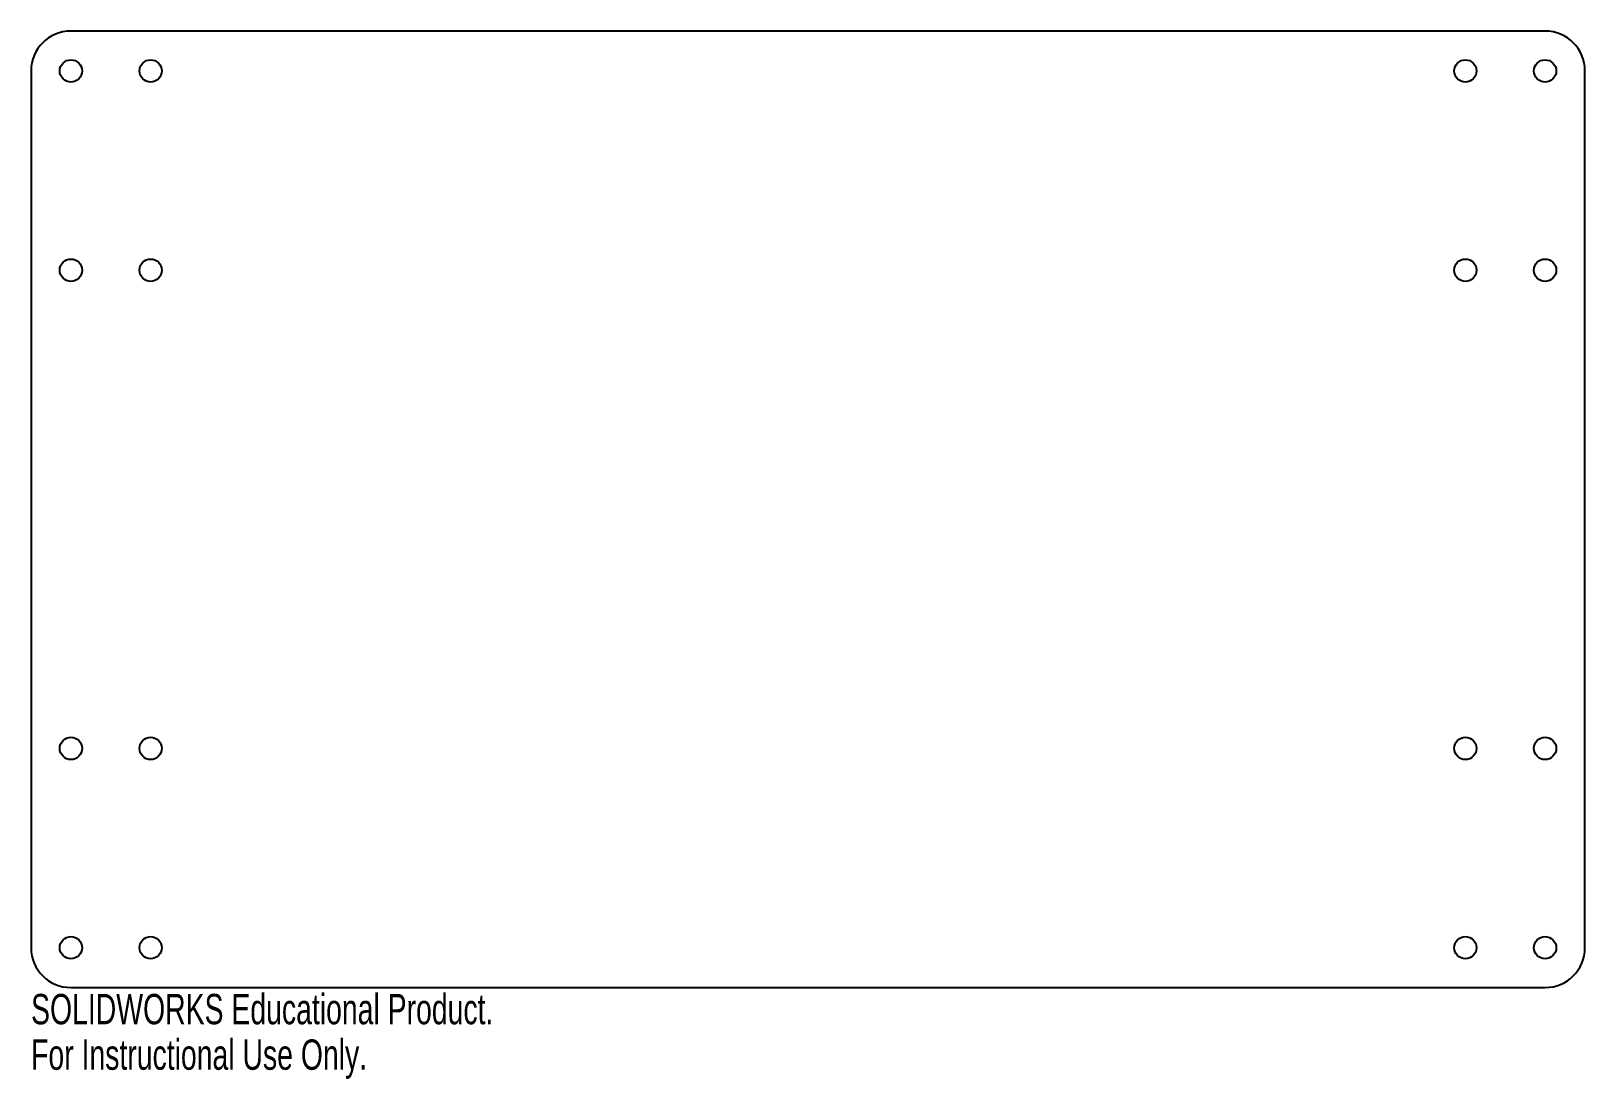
# Model space of a CAD drawing. Header units: inches. Extents: x -4.88 to 4.88, y -3.57 to 3.
import ezdxf

# ---------------------------------------------------------------- set-up
doc = ezdxf.new("R2010")
doc.units = ezdxf.units.IN
doc.header["$MEASUREMENT"] = 0
doc.styles.add('SLDTEXTSTYLE0', font='TXT', dxfattribs={"width": 0.7})

msp = doc.modelspace()

# ---------------------------------------------------------------- linework, layer by layer
at = {"color": 7, "linetype": 'Continuous', "lineweight": 25}
for p, q in [((4.625, 3), (-4.625, 3)), ((-4.875, 2.75), (-4.875, -2.75)), ((4.875, -2.75), (4.875, 2.75)), ((-4.625, -3), (4.625, -3))]:
    msp.add_line(p, q, dxfattribs=at)
for centre in [(-4.625, 2.75), (-4.125, 2.75), (4.125, 2.75), (4.625, 2.75), (-4.625, 1.5), (-4.125, 1.5), (4.125, 1.5), (4.625, 1.5), (-4.625, -1.5), (-4.125, -1.5), (4.125, -1.5), (4.625, -1.5), (-4.625, -2.75), (-4.125, -2.75), (4.125, -2.75), (4.625, -2.75)]:
    msp.add_circle(centre, 0.07, dxfattribs=at)
for centre, start, end in [((-4.625, 2.75), 90, 180), ((4.625, 2.75), 0, 90), ((-4.625, -2.75), 180, 270), ((4.625, -2.75), 270, 0)]:
    msp.add_arc(centre, 0.25, start, end, dxfattribs=at)

# ---------------------------------------------------------------- texts
at = {"color": 7, "linetype": 'Continuous', "char_height": 0.1903, "attachment_point": 1, "style": 'SLDTEXTSTYLE0'}
for s, insert in [('SOLIDWORKS Educational Product.', (-4.875, -3.0401)), ('For Instructional Use Only.', (-4.875, -3.3256))]:
    msp.add_mtext(s, dxfattribs=dict(at, insert=insert))

doc.saveas('drawing.dxf')
